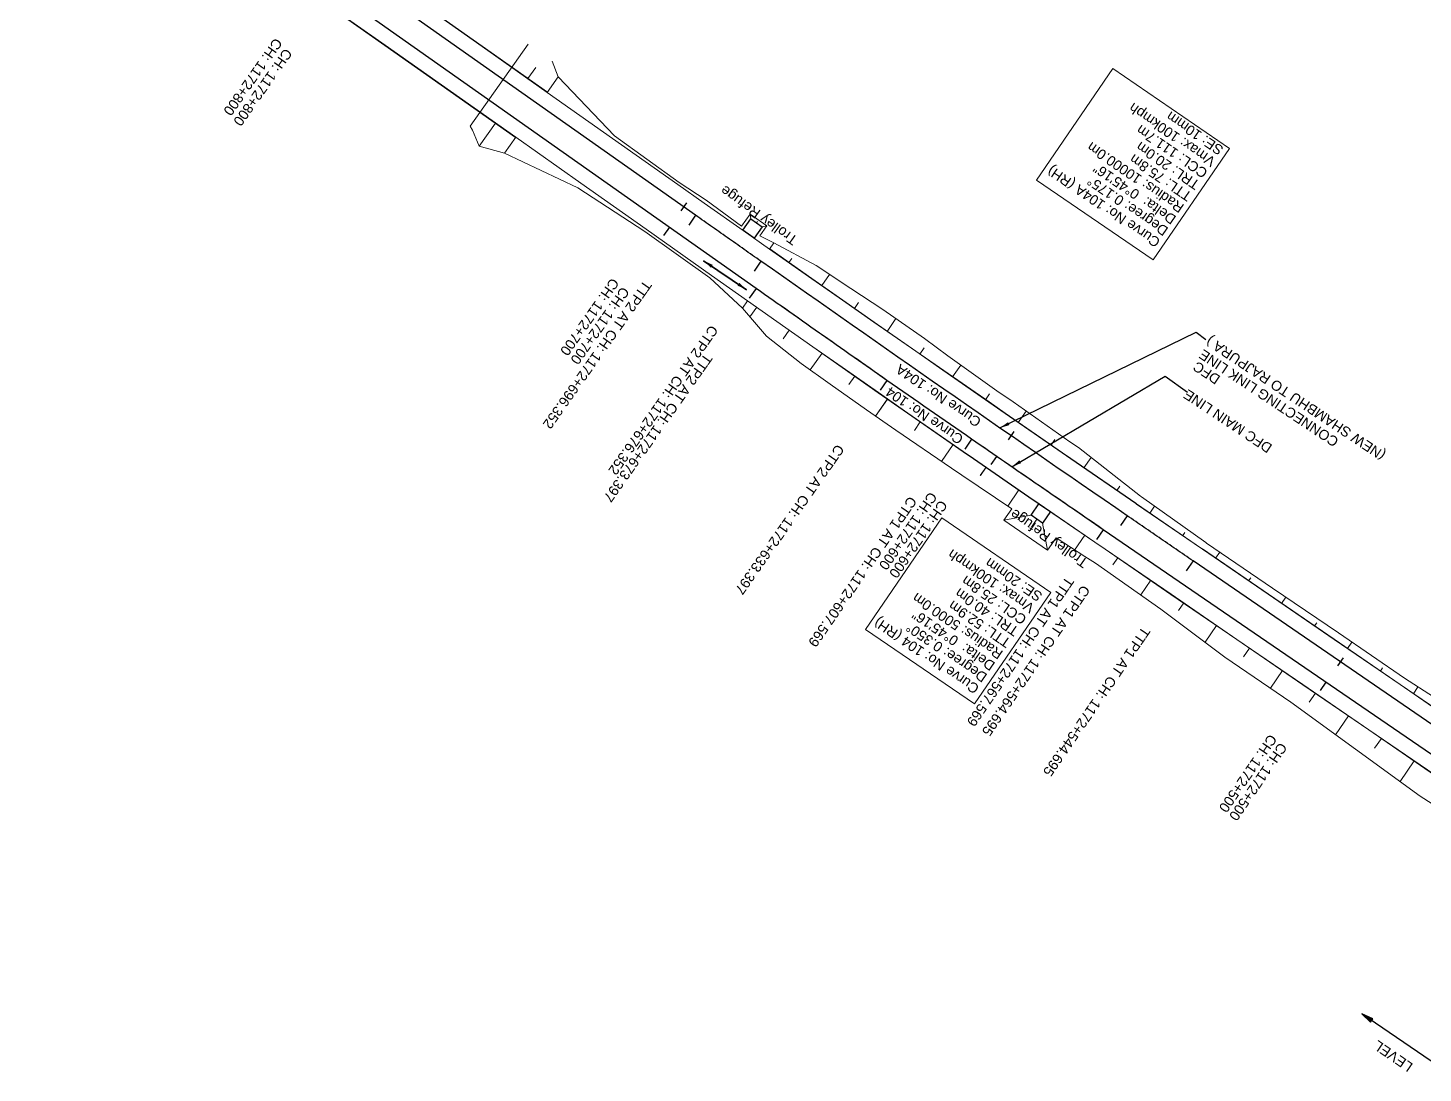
# Model space of a CAD drawing. Header units: metres. Extents: x 646784 to 658818, y 3369438 to 3378376.
# Drawn here: x 658107.3 to 658456.6, y 3369677.8 to 3369939.5 of the extents above; entities that cross this region are included whole.
import ezdxf
from ezdxf.enums import TextEntityAlignment as Align

# ---------------------------------------------------------------- set-up
doc = ezdxf.new("R2010")
doc.units = ezdxf.units.M
doc.header["$MEASUREMENT"] = 0
doc.linetypes.add('CENTER2', pattern=[1.125, 0.75, -0.125, 0.125, -0.125])
for name, color, linetype, lineweight in [('C-ALIG-DG-SPIRAL', 1, 'CENTER2', 70), ('C-ALIG-LABL-DG', 1, 'Continuous', 25), ('C-ALIG-LABL-DG-MARK', 1, 'Continuous', 25), ('Proposed Curve_Details', 10, 'Continuous', 0), ('Proposed Curve_Details Connecting line', 10, 'Continuous', 0), ('PROPOSED DFC TRACK', 1, 'Continuous', 0), ('PROPOSED DFCC TOE LINE', 239, 'Continuous', 0), ('PROPOSED DFCC TOE SLOPES', 239, 'Continuous', 0), ('PROPOSED DFCC TRACK', 1, 'Continuous', 0)]:
    doc.layers.add(name, color=color, linetype=linetype, lineweight=lineweight)
for name, color, linetype in [('LINK LINE', 190, 'Continuous'), ('PROPOSED DFCC FORMATION LINE', 187, 'Continuous'), ('PROPOSED FORMATION LINE - Connecting line', 187, 'Continuous'), ('Trolley Refuse', 10, 'Continuous')]:
    doc.layers.add(name, color=color, linetype=linetype)
doc.styles.add('Arial', font='arial.ttf')
doc.styles.get("Standard").update_dxf_attribs({"font": 'arial.ttf'})
doc.styles.add('Style-Arial', font='arial.ttf')
doc.dimstyles.new('ISO-25', dxfattribs={"dimtxt": 2.5, "dimasz": 2.5, "dimexe": 1.25, "dimexo": 0.625, "dimtad": 1, "dimtxsty": 'Standard', "dimcen": 2.5, "dimadec": 0, "dimazin": 0, "dimtfac": 1, "dimtmove": 0, "dimatfit": 3, "dimfxl": 1, "dimarcsym": 0})

# ---------------------------------------------------------------- blocks, each defined once
blk = doc.blocks.new('Direction')
h = blk.add_hatch(color=256)
h.dxf.hatch_style = 1
h.paths.add_polyline_path([(-5.537, 0), (-4.745, -0.129), (-4.745, 0.135)])
blk.add_lwpolyline([(-5.537, 0), (-4.745, -0.129), (-4.745, 0.135)], close=True)
blk.add_lwpolyline([(0, 0), (-5.537, 0)])
blk = doc.blocks.new('Tick Hor')
blk.add_lwpolyline([(-0.5, 0), (0.5, 0)])

msp = doc.modelspace()

# ---------------------------------------------------------------- linework, layer by layer
at = {"layer": 'C-ALIG-DG-SPIRAL', "color": 1, "linetype": 'Continuous', "lineweight": 30, "flags": 128}
msp.add_lwpolyline([(658513.8881, 3369719.6904), (658376.5129, 3369813.8481), (658375.4486, 3369814.5776), (658374.3843, 3369815.3071), (658373.32, 3369816.0366), (658372.2557, 3369816.7661), (658371.1915, 3369817.4957), (658370.1272, 3369818.2253), (658369.063, 3369818.955), (658367.9989, 3369819.6847), (658366.9348, 3369820.4145), (658365.8707, 3369821.1444), (658364.8068, 3369821.8744), (658363.7428, 3369822.6045), (658362.679, 3369823.3347), (658361.6152, 3369824.065), (658360.5515, 3369824.7954), (658359.488, 3369825.5259), (658358.4245, 3369826.2566), (658357.3611, 3369826.9875), (658356.2978, 3369827.7185), (658355.2346, 3369828.4497), (658354.1716, 3369829.181), (658353.1087, 3369829.9126), (658352.0459, 3369830.6443), (658350.9833, 3369831.3762), (658349.9208, 3369832.1084), (658348.8584, 3369832.8407), (658347.7962, 3369833.5733), (658346.7342, 3369834.3062), (658345.6724, 3369835.0393), (658344.6107, 3369835.7726), (658343.5492, 3369836.5062, -0.00129143), (658322.3412, 3369851.2484), (658321.2837, 3369851.9878), (658320.2264, 3369852.7274), (658319.1693, 3369853.4672), (658318.1123, 3369854.2074), (658317.0555, 3369854.9477), (658315.9989, 3369855.6883), (658314.9424, 3369856.4291), (658313.8861, 3369857.1701), (658312.8299, 3369857.9113), (658311.7738, 3369858.6527), (658310.7179, 3369859.3943), (658309.6621, 3369860.1361), (658308.6064, 3369860.878), (658307.5509, 3369861.6201), (658306.4954, 3369862.3624), (658305.44, 3369863.1047), (658304.3848, 3369863.8473), (658303.3296, 3369864.5899), (658302.2745, 3369865.3326), (658301.2194, 3369866.0755), (658300.1645, 3369866.8185), (658299.1096, 3369867.5615), (658298.0547, 3369868.3046), (658296.9999, 3369869.0478), (658295.9452, 3369869.7911), (658294.8904, 3369870.5344), (658293.8358, 3369871.2777), (658292.7811, 3369872.0211), (658291.7265, 3369872.7645), (658290.6718, 3369873.5079), (658289.6172, 3369874.2514), (657836.5764, 3370193.6147)], format="xyb", dxfattribs=at)
at = {"layer": 'C-ALIG-LABL-DG', "color": 1, "linetype": 'Continuous', "lineweight": 25}
for p, q in [((658267.8739, 3369889.5789), (658266.4335, 3369887.5356)), ((658349.7782, 3369832.2067), (658348.3594, 3369830.1483)), ((658432.2469, 3369775.6478), (658430.8335, 3369773.5856))]:
    msp.add_line(p, q, dxfattribs=at)
at = {"layer": 'C-ALIG-LABL-DG-MARK', "color": 1, "linetype": 'Continuous', "lineweight": 25}
for p, q in [((658289.6172, 3369874.2514), (658287.8887, 3369871.7994)), ((658322.3412, 3369851.2484), (658320.6225, 3369848.7895)), ((658343.5492, 3369836.5062), (658341.8433, 3369834.0385)), ((658376.5129, 3369813.8481), (658374.8169, 3369811.3735))]:
    msp.add_line(p, q, dxfattribs=at)
at = {"layer": 'LINK LINE', "linetype": 'Continuous', "lineweight": 30}
for p, q in [((658274.4557, 3369892.586), (658272.7272, 3369890.134)), ((658290.8062, 3369881.0682), (658289.0802, 3369878.6145)), ((658382.4884, 3369817.3377), (658380.7898, 3369814.8648)), ((658398.9816, 3369806.0251), (658397.2855, 3369803.5506))]:
    msp.add_line(p, q, dxfattribs=at)
at = {"layer": 'LINK LINE', "linetype": 'Continuous', "lineweight": 30, "flags": 128}
msp.add_lwpolyline([(658517.4554, 3369724.8226), (658398.9816, 3369806.0251), (658398.4494, 3369806.3898), (658397.9172, 3369806.7546), (658397.3851, 3369807.1193), (658396.8529, 3369807.4841), (658396.3208, 3369807.8489), (658395.7886, 3369808.2136), (658395.2565, 3369808.5784), (658394.7244, 3369808.9432), (658394.1922, 3369809.3079), (658393.6601, 3369809.6727), (658393.128, 3369810.0375), (658392.5959, 3369810.4024), (658392.0638, 3369810.7672), (658391.5317, 3369811.132), (658390.9996, 3369811.4969), (658390.4675, 3369811.8618), (658389.9355, 3369812.2267), (658389.4034, 3369812.5916), (658388.8714, 3369812.9565), (658388.3394, 3369813.3215), (658387.8074, 3369813.6865), (658387.2754, 3369814.0515), (658386.7434, 3369814.4165), (658386.2115, 3369814.7815), (658385.6795, 3369815.1466), (658385.1476, 3369815.5117), (658384.6157, 3369815.8769), (658384.0839, 3369816.242), (658383.552, 3369816.6072), (658383.0202, 3369816.9724), (658382.4884, 3369817.3377, -0.00279144), (658290.8062, 3369881.0682), (658290.2786, 3369881.4394), (658289.7509, 3369881.8106), (658289.2233, 3369882.1819), (658288.6957, 3369882.5532), (658288.1681, 3369882.9245), (658287.6405, 3369883.2959), (658287.113, 3369883.6673), (658286.5855, 3369884.0387), (658286.0579, 3369884.4102), (658285.5305, 3369884.7816), (658285.003, 3369885.1531), (658284.4755, 3369885.5246), (658283.9481, 3369885.8961), (658283.4206, 3369886.2677), (658282.8932, 3369886.6393), (658282.3658, 3369887.0109), (658281.8384, 3369887.3825), (658281.3111, 3369887.7541), (658280.7837, 3369888.1257), (658280.2563, 3369888.4974), (658279.729, 3369888.869), (658279.2016, 3369889.2407), (658278.6743, 3369889.6124), (658278.1469, 3369889.9841), (658277.6196, 3369890.3558), (658277.0923, 3369890.7275), (658276.565, 3369891.0992), (658276.0377, 3369891.4709), (658275.5103, 3369891.8426), (658274.983, 3369892.2143), (658274.4557, 3369892.586), (658082.6553, 3370027.7924)], format="xyb", dxfattribs=at)
at = {"layer": 'LINK LINE', "color": 190, "lineweight": 0, "flags": 128}
msp.add_lwpolyline([(658238.5693, 3369931.1831), (658240.0563, 3369927.235), (658254.1135, 3369912.4638), (658270.3418, 3369900.7726), (658277.1058, 3369896.3455), (658285.9055, 3369889.8309), (658288.0618, 3369892.8941), (658292.2982, 3369889.9119), (658290.5317, 3369887.4025), (658294.066, 3369885.7023), (658304.5999, 3369879.9726), (658313.2741, 3369874.223), (658321.3076, 3369868.9903), (658331.7677, 3369861.7308), (658337.5979, 3369857.412), (658349.8594, 3369848.6615), (658353.9023, 3369845.8526), (658368.1393, 3369835.8618), (658370.2763, 3369834.3926), (658385.8368, 3369822.2127), (658386.0516, 3369822.06), (658402.153, 3369810.6524), (658402.3686, 3369810.5005), (658418.8919, 3369799.2319), (658435.4237, 3369787.9757), (658451.8926, 3369776.6276), (658466.4242, 3369767.3036)], dxfattribs=at)
at = {"layer": 'LINK LINE', "color": 190, "linetype": 'Continuous', "lineweight": 0, "flags": 128}
for points in [[(658232.4281, 3369926.8007), (658234.4258, 3369929.6346)], [(658237.3195, 3369923.3526), (658240.0563, 3369927.235)], [(658288.2653, 3369891.7231), (658288.0618, 3369892.8941)], [(658289.6962, 3369890.7158), (658289.9352, 3369891.0507)], [(658291.1272, 3369889.7084), (658292.2982, 3369889.9119)], [(658292.9641, 3369884.1351), (658294.066, 3369885.7023)], [(658297.8191, 3369880.7242), (658298.5654, 3369881.7866)], [(658306.0013, 3369874.9813), (658307.9458, 3369877.7548)], [(658314.1891, 3369869.2471), (658315.2415, 3369870.7515)], [(658322.3834, 3369863.5215), (658324.6041, 3369866.7025)], [(658330.582, 3369857.8027), (658331.6862, 3369859.388)], [(658338.7882, 3369852.0946), (658340.8641, 3369855.0811)], [(658346.9983, 3369846.392), (658347.9984, 3369847.834)], [(658355.2158, 3369840.7006), (658357.1863, 3369843.548)], [(658363.4381, 3369835.0152), (658364.4024, 3369836.4114)], [(658371.6664, 3369829.3393), (658373.4414, 3369831.9152)], [(658379.901, 3369823.6712), (658380.6136, 3369824.7072)], [(658388.1396, 3369818.0087), (658389.3276, 3369819.739)], [(658396.3845, 3369812.3537), (658396.935, 3369813.1564)], [(658404.6314, 3369806.6989), (658405.6864, 3369808.2378)], [(658412.8796, 3369801.0456), (658413.4136, 3369801.8247)], [(658421.1281, 3369795.392), (658422.211, 3369796.972)], [(658429.3766, 3369789.7385), (658429.9268, 3369790.5412)], [(658437.6251, 3369784.085), (658438.7302, 3369785.6973)], [(658445.8736, 3369778.4314), (658446.4191, 3369779.2273)], [(658454.122, 3369772.7779), (658455.2737, 3369774.4581)]]:
    msp.add_lwpolyline(points, dxfattribs=at)
at = {"layer": 'LINK LINE', "linetype": 'Continuous', "lineweight": 30, "flags": 128}
msp.add_lwpolyline([(658288.2653, 3369891.7231), (658291.1273, 3369889.7084), (658289.1125, 3369886.8464), (658286.2506, 3369888.8612)], close=True, dxfattribs=at)
at = {"layer": 'Proposed Curve_Details'}
msp.add_lwpolyline([(658363.3362, 3369798.141), (658344.2352, 3369770.2153), (658316.9483, 3369788.8794), (658336.0494, 3369816.8051)], close=True, dxfattribs=at)
at = {"layer": 'Proposed Curve_Details Connecting line', "color": 190}
msp.add_lwpolyline([(658408.1279, 3369909.3267), (658389.0268, 3369881.401), (658359.8172, 3369901.3803), (658378.9183, 3369929.306)], close=True, dxfattribs=at)
at = {"layer": 'PROPOSED DFCC FORMATION LINE', "lineweight": 0, "flags": 128}
for points in [[(658229.3691, 3369912.073), (658213.0225, 3369923.5963), (658196.6758, 3369935.1196), (658180.3291, 3369946.6429), (658163.9825, 3369958.1662), (658147.6358, 3369969.6895), (658131.2891, 3369981.2128), (658114.9425, 3369992.7361), (658098.5958, 3370004.2594)], [(658459.4654, 3369752.4458), (658442.9684, 3369763.7529), (658426.4715, 3369775.06), (658409.9745, 3369786.367), (658393.4775, 3369797.6741), (658376.9806, 3369808.9812), (658374.3926, 3369810.7551), (658360.4837, 3369820.2931), (658357.8963, 3369822.0698), (658343.9998, 3369831.6371), (658341.4165, 3369833.4217), (658327.5516, 3369843.0411), (658320.1932, 3369848.1746), (658311.1494, 3369854.5094), (658303.8105, 3369859.6662), (658294.7856, 3369866.0207), (658287.4569, 3369871.1862), (658278.4379, 3369877.5439), (658262.0913, 3369889.0672), (658245.7446, 3369900.5905), (658229.3979, 3369912.1138), (658213.0513, 3369923.6371), (658196.7046, 3369935.1604), (658180.3579, 3369946.6837)], [(658467.3069, 3369763.7409), (658450.8099, 3369775.048), (658434.313, 3369786.3551), (658417.816, 3369797.6622), (658401.319, 3369808.9693), (658401.1016, 3369809.1183), (658384.8287, 3369820.2796), (658384.6115, 3369820.4288), (658368.3603, 3369831.615), (658366.2251, 3369833.0882), (658351.9146, 3369842.9833), (658347.8671, 3369845.7886), (658335.4916, 3369854.3844), (658329.5374, 3369858.53), (658319.0915, 3369865.8184), (658311.2363, 3369871.3122), (658302.7143, 3369877.2852), (658292.9638, 3369884.1353), (658286.3593, 3369888.7846), (658276.6163, 3369895.651), (658270.0129, 3369900.306), (658253.6662, 3369911.8293), (658237.3195, 3369923.3526), (658220.9729, 3369934.8759), (658204.6262, 3369946.3992)], [(658467.3351, 3369763.7821), (658450.8382, 3369775.0892), (658434.3412, 3369786.3963), (658417.8443, 3369797.7034), (658401.3473, 3369809.0105), (658401.1298, 3369809.1596), (658384.857, 3369820.3208), (658384.6398, 3369820.47), (658368.3887, 3369831.6561), (658366.2535, 3369833.1293), (658351.943, 3369843.0244), (658347.8956, 3369845.8297), (658335.5202, 3369854.4255), (658329.566, 3369858.571), (658319.1201, 3369865.8594), (658311.265, 3369871.3532), (658302.743, 3369877.3261), (658292.9925, 3369884.1762)], [(658459.4371, 3369752.4045), (658442.9401, 3369763.7116), (658426.4432, 3369775.0187), (658409.9462, 3369786.3258), (658393.4493, 3369797.6329), (658376.9523, 3369808.94), (658374.3643, 3369810.7138), (658360.4554, 3369820.2519), (658357.868, 3369822.0286), (658343.9714, 3369831.5959), (658341.3881, 3369833.3806), (658327.523, 3369843.0001), (658320.1645, 3369848.1336), (658311.1206, 3369854.4684), (658303.7817, 3369859.6253), (658294.7568, 3369865.9798), (658287.4281, 3369871.1453)]]:
    msp.add_lwpolyline(points, dxfattribs=at)
at = {"layer": 'PROPOSED DFCC TOE LINE', "lineweight": 0, "flags": 128}
for points in [[(658353.5824, 3369819.0669), (658341.1249, 3369827.473), (658338.5145, 3369829.2238), (658324.5639, 3369838.7502), (658317.2062, 3369843.9012), (658308.1639, 3369850.2553), (658300.871, 3369855.4874), (658292.2014, 3369862.3533), (658286.1567, 3369869.3417), (658277.9906, 3369876.9094), (658261.6931, 3369888.5024), (658244.9694, 3369899.4908), (658226.5985, 3369908.1427), (658220.2697, 3369909.8864), (658218.5643, 3369913.8874)], [(658364.6702, 3369811.7747), (658362.5625, 3369808.7012), (658351.6201, 3369816.2054), (658353.5824, 3369819.0669)], [(658358.4104, 3369817.4711), (658351.6201, 3369816.2054)], [(658361.2969, 3369815.4916), (658362.5625, 3369808.7012)]]:
    msp.add_lwpolyline(points, dxfattribs=at)
at = {"layer": 'PROPOSED DFCC TOE LINE', "lineweight": 0}
msp.add_lwpolyline([(658510.7737, 3369711.5166), (658505.4362, 3369713.3888), (658489.0517, 3369724.86), (658472.6725, 3369736.3389), (658455.8061, 3369747.1069), (658439.6249, 3369758.8747), (658423.4292, 3369770.6213), (658406.9399, 3369781.9396), (658390.9197, 3369793.9423), (658374.5912, 3369805.4952), (658371.8918, 3369807.1063), (658364.6702, 3369811.7747)], dxfattribs=at)
at = {"layer": 'PROPOSED DFCC TOE SLOPES', "linetype": 'Continuous', "lineweight": 0, "flags": 128}
for points in [[(658224.3489, 3369915.6731), (658220.2697, 3369909.8864)], [(658229.3979, 3369912.1138), (658226.5985, 3369908.1427)], [(658287.4569, 3369871.1862), (658286.1567, 3369869.3417)], [(658289.7357, 3369869.58), (658288.0361, 3369867.1689)], [(658289.7364, 3369869.5795), (658288.0372, 3369867.1676)], [(658297.8929, 3369863.7997), (658296.3984, 3369861.6703)], [(658306.091, 3369858.0637), (658303.135, 3369853.8631)], [(658306.0949, 3369858.061), (658303.1442, 3369853.8566)], [(658314.2802, 3369852.3163), (658312.7858, 3369850.187)], [(658314.2846, 3369852.3132), (658312.7933, 3369850.1817)], [(658322.4782, 3369846.5804), (658319.4867, 3369842.3047)], [(658322.4855, 3369846.5754), (658319.504, 3369842.2926)], [(658330.6926, 3369840.8619), (658329.207, 3369838.728)], [(658330.6975, 3369840.8585), (658329.2154, 3369838.7223)], [(658338.9137, 3369835.1582), (658335.9917, 3369830.9466)], [(658338.9199, 3369835.1539), (658336.0064, 3369830.9365)], [(658347.1475, 3369829.47), (658345.7195, 3369827.403)], [(658347.1524, 3369829.4666), (658345.7278, 3369827.3974)], [(658355.3891, 3369823.7959), (658352.593, 3369819.7345)], [(658355.3925, 3369823.7936), (658352.6008, 3369819.7292)], [(658359.852, 3369816.4824), (658358.4992, 3369814.5129)], [(658359.8544, 3369816.4808), (658358.5031, 3369814.5103)], [(658371.8848, 3369812.4748), (658369.3363, 3369808.7583)], [(658371.8853, 3369812.4744), (658369.3374, 3369808.7576)], [(658380.1334, 3369806.8203), (658378.9225, 3369805.0539)], [(658380.1336, 3369806.8201), (658378.9228, 3369805.0536)], [(658388.3821, 3369801.1666), (658385.8763, 3369797.5107)], [(658396.6306, 3369795.513), (658395.3061, 3369793.5807)], [(658404.8791, 3369789.8595), (658401.9917, 3369785.6469)], [(658413.1275, 3369784.2059), (658411.6095, 3369781.9912)], [(658421.376, 3369778.5524), (658418.3361, 3369774.1172)], [(658429.6245, 3369772.8988), (658428.0746, 3369770.6375)], [(658437.873, 3369767.2453), (658434.6225, 3369762.5029)], [(658446.1215, 3369761.5918), (658444.4195, 3369759.1086)], [(658454.3699, 3369755.9382), (658450.8082, 3369750.7416)]]:
    msp.add_lwpolyline(points, dxfattribs=at)
at = {"layer": 'PROPOSED DFCC TRACK', "color": 12, "flags": 128}
msp.add_lwpolyline([(658513.8884, 3369719.6902), (658376.5127, 3369813.8482), (658372.3885, 3369816.6751), (658368.2647, 3369819.5025), (658364.1415, 3369822.3309), (658360.0195, 3369825.1608), (658355.8989, 3369827.9928), (658351.78, 3369830.8274), (658347.6633, 3369833.6651), (658343.549, 3369836.5064, -0.00129139), (658322.3415, 3369851.2482), (658318.2447, 3369854.1146), (658314.1504, 3369856.9846), (658310.0583, 3369859.8577), (658305.968, 3369862.7333), (658301.8791, 3369865.611), (658297.7913, 3369868.4902), (658293.7043, 3369871.3704), (658289.6175, 3369874.2512), (657836.5764, 3370193.6147)], format="xyb", dxfattribs=at)
at = {"layer": 'PROPOSED DFCC TRACK', "linetype": 'Continuous', "elevation": 270.926, "flags": 128}
msp.add_lwpolyline([(658232.509, 3369935.44), (658218.0011, 3369914.8679), (658218.5643, 3369913.8874)], dxfattribs=at)
at = {"layer": 'PROPOSED FORMATION LINE - Connecting line', "lineweight": 0, "flags": 128}
msp.add_lwpolyline([(658237.3483, 3369923.3935), (658221.0017, 3369934.9168), (658204.655, 3369946.4401), (658188.3083, 3369957.9634), (658171.9617, 3369969.4867), (658155.615, 3369981.01), (658139.2683, 3369992.5333), (658122.9217, 3370004.0566), (658106.575, 3370015.5799)], dxfattribs=at)
at = {"layer": 'Trolley Refuse'}
msp.add_lwpolyline([(658360.3899, 3369820.3575), (658363.2764, 3369818.3781), (658361.2969, 3369815.4916), (658358.4104, 3369817.4711)], close=True, dxfattribs=at)

# ---------------------------------------------------------------- block references
at = {"layer": 'C-ALIG-LABL-DG', "color": 1, "linetype": 'Continuous', "lineweight": 25, "xscale": 3.789791541545083, "yscale": 3.789791541545083, "zscale": 3.789791541545083, "rotation": 325.5730725150333}
msp.add_blockref('Direction', (658458.5455, 3369680.7585), dxfattribs=at)
at = {"layer": 'LINK LINE', "linetype": 'Continuous', "lineweight": 30}
for p, xscale, yscale, zscale, rotation in [((658271.4741, 3369894.6879), 2.5, 2.5, 2.5, 234.818733108961), ((658353.4223, 3369837.3781), 2.5, 2.5, 2.5, 235.3134936211872), ((658435.848, 3369780.7567), 2.499999999999999, 2.499999999999999, 2.499999999999999, 235.57307307456)]:
    msp.add_blockref('Tick Hor', p, dxfattribs=dict(at, xscale=xscale, yscale=yscale, zscale=zscale, rotation=rotation))

# ---------------------------------------------------------------- texts
at = {"layer": 'LINK LINE', "linetype": 'Continuous', "lineweight": 30, "style": 'Style-Arial'}
msp.add_text('Trolley Refuge', height=2.5, rotation=144.282927, dxfattribs=at).set_placement((658300.2222, 3369886.9424))
for s, p in [('(NEW SHAMBHU TO RAJPURA )', (658403.2881, 3369862.4275)), ('CONNECTING LINK LINE', (658401.5719, 3369859.1455)), (' DFC', (658400.0555, 3369856.1348))]:
    msp.add_text(s, height=2.5, rotation=146.40432, dxfattribs=at).set_placement(p, align=Align.RIGHT)
at = {"layer": 'LINK LINE', "linetype": 'Continuous', "lineweight": 0, "style": 'Style-Arial'}
msp.add_text('Curve No: 104A', height=2.5, rotation=145.628033, dxfattribs=at).set_placement((658346.1849, 3369841.4283))
at = {"layer": 'Proposed Curve_Details', "lineweight": 0, "insert": (658361.5147, 3369797.7594), "char_height": 2.5, "attachment_point": 7, "rotation": 145.628033, "line_spacing_factor": 0.84, "style": 'Style-Arial'}
msp.add_mtext('Curve No: 104 (RH)\\PDegree: 0.350%%D\\PDelta:  0%%D45\'16"\\PRadius: 5000.0m\\PTTL: 52.9m\\PTRL: 40.0m\\PCCL: 25.8m\\PVmax: 100kmph\\PSE: 20mm', dxfattribs=at)
at = {"layer": 'Proposed Curve_Details Connecting line', "color": 190, "insert": (658406.8471, 3369909.5645), "char_height": 2.5, "attachment_point": 7, "rotation": 145.628033, "line_spacing_factor": 0.84, "style": 'Style-Arial'}
msp.add_mtext('Curve No: 104A (RH)\\PDegree: 0.175%%D\\PDelta:  0%%D45\'16"\\PRadius: 10000.0m\\PTTL: 75.8m\\PTRL: 20.0m\\PCCL: 111.7m\\PVmax: 100kmph\\PSE: 10mm', dxfattribs=at)
at = {"layer": 'PROPOSED DFC TRACK', "color": 10, "linetype": 'Continuous', "lineweight": -3, "ltscale": 5, "style": 'Style-Arial'}
msp.add_text(' DFC MAIN LINE', height=2.5, rotation=146.40432, dxfattribs=at).set_placement((658397.693, 3369849.132), align=Align.RIGHT)
at = {"layer": 'Trolley Refuse', "style": 'Style-Arial'}
for s, rotation, p in [('Curve No: 104', 145.628033, (658341.7313, 3369837.0952)), ('Trolley Refuge', 145, (658372.919, 3369806.1403))]:
    msp.add_text(s, height=2.5, rotation=rotation, dxfattribs=at).set_placement(p)

# ---------------------------------------------------------------- leaders
at = {"layer": 'LINK LINE', "linetype": 'Continuous', "lineweight": 30}
msp.add_leader([(658350.6064, 3369839.3276), (658399.7709, 3369863.2766), (658402.1596, 3369861.4685)], dimstyle='ISO-25', override={"dimtxt": 3, "dimasz": 2.5, "dimgap": 0.625, "dimtad": 0, "dimdec": 3, "dimzin": 2, "dimtdec": 3}, dxfattribs=at)
at = {"layer": 'PROPOSED DFC TRACK', "linetype": 'Continuous', "lineweight": 0}
for points in [[(658276.4294, 3369881.2182), (658287.2227, 3369873.926)], [(658287.2227, 3369873.926), (658276.4294, 3369881.2182)]]:
    msp.add_leader(points, dimstyle='ISO-25', override={"dimtxt": 3, "dimasz": 2.5, "dimtad": 0, "dimdec": 3, "dimzin": 2, "dimtdec": 3}, dxfattribs=at)
at = {"layer": 'PROPOSED DFC TRACK', "color": 10, "linetype": 'Continuous', "lineweight": -3, "ltscale": 5}
msp.add_leader([(658353.5722, 3369829.594), (658391.994, 3369852.3329), (658397.5942, 3369848.3228)], dimstyle='ISO-25', override={"dimtxt": 3, "dimasz": 2.5, "dimgap": 0.625, "dimtad": 0, "dimdec": 3, "dimzin": 2, "dimtdec": 3}, dxfattribs=at)

# ---------------------------------------------------------------- next in the draw order: texts
at = {"layer": 'C-ALIG-LABL-DG', "color": 1, "linetype": 'Continuous', "lineweight": 25, "char_height": 2.5, "style": 'Arial', "bg_fill": 3, "box_fill_scale": 1.04, "bg_fill_color": 256, "bg_fill_true_color": 13158600, "bg_fill_transparency": 0}
for s, insert, width, attachment_point, rotation in [('TTP1 AT CH: 1172+567.569', (658343.1941, 3369765.0131), 44.566422, 6, 235.573073), ('LEVEL', (658454.2359, 3369679.954), 10.597766, 7, 145.573073)]:
    msp.add_mtext(s, dxfattribs=dict(at, insert=insert, width=width, attachment_point=attachment_point, rotation=rotation))
at = {"layer": 'LINK LINE', "linetype": 'Continuous', "lineweight": 0, "char_height": 2.5, "width": 22.502814, "attachment_point": 4, "style": 'Arial', "bg_fill": 3, "box_fill_scale": 1.04, "bg_fill_color": 256, "bg_fill_true_color": 13158600, "bg_fill_transparency": 0}
for s, insert, rotation in [('CH: 1172+800', (658170.1247, 3369936.4856), 234.818733), ('CH: 1172+700', (658254.4229, 3369876.3746), 234.818733), ('CH: 1172+600', (658334.0465, 3369822.8196), 235.422415), ('CH: 1172+500', (658419.1073, 3369762.1318), 235.573073)]:
    msp.add_mtext(s, dxfattribs=dict(at, insert=insert, rotation=rotation))

# ---------------------------------------------------------------- next in the draw order: texts
at = {"layer": 'C-ALIG-LABL-DG', "color": 1, "linetype": 'Continuous', "lineweight": 25, "char_height": 2.5, "style": 'Arial', "bg_fill": 3, "box_fill_scale": 1.04, "bg_fill_color": 256, "bg_fill_true_color": 13158600, "bg_fill_transparency": 0}
for s, insert, width, attachment_point, rotation in [('CH: 1172+800', (658172.6081, 3369933.8851), 22.502814, 4, 234.818733), ('TTP2 AT CH: 1172+673.397', (658252.2241, 3369821.2064), 44.561255, 6, 234.818733), ('CTP1 AT CH: 1172+607.569', (658303.5118, 3369784.9081), 44.866115, 6, 235.343889), ('CH: 1172+500', (658421.6576, 3369760.053), 22.502814, 4, 235.573073)]:
    msp.add_mtext(s, dxfattribs=dict(at, insert=insert, width=width, attachment_point=attachment_point, rotation=rotation))
at = {"layer": 'LINK LINE', "linetype": 'Continuous', "lineweight": 0, "insert": (658362.29, 3369752.4925), "char_height": 2.5, "width": 44.580201, "attachment_point": 6, "rotation": 235.573073, "style": 'Arial', "bg_fill": 3, "box_fill_scale": 1.04, "bg_fill_color": 256, "bg_fill_true_color": 13158600, "bg_fill_transparency": 0}
msp.add_mtext('TTP1 AT CH: 1172+544.695', dxfattribs=at)

# ---------------------------------------------------------------- next in the draw order: texts
at = {"layer": 'C-ALIG-LABL-DG', "color": 1, "linetype": 'Continuous', "lineweight": 25, "char_height": 2.5, "style": 'Arial', "bg_fill": 3, "box_fill_scale": 1.04, "bg_fill_color": 256, "bg_fill_true_color": 13158600, "bg_fill_transparency": 0}
for s, insert, width, attachment_point, rotation in [('CTP2 AT CH: 1172+633.397', (658285.1606, 3369798.0543), 44.860948, 6, 235.047916), ('CH: 1172+600', (658336.6326, 3369820.7604), 22.502814, 4, 235.313494)]:
    msp.add_mtext(s, dxfattribs=dict(at, insert=insert, width=width, attachment_point=attachment_point, rotation=rotation))
at = {"layer": 'LINK LINE', "linetype": 'Continuous', "lineweight": 0, "char_height": 2.5, "attachment_point": 6, "style": 'Arial', "bg_fill": 3, "box_fill_scale": 1.04, "bg_fill_color": 256, "bg_fill_true_color": 13158600, "bg_fill_transparency": 0}
for s, insert, width, rotation in [('CTP2 AT CH: 1172+676.352', (658253.4662, 3369827.9859), 44.835113, 234.876029), ('CTP1 AT CH: 1172+564.695', (658346.9859, 3369762.6009), 44.879894, 235.515777)]:
    msp.add_mtext(s, dxfattribs=dict(at, insert=insert, width=width, rotation=rotation))

# ---------------------------------------------------------------- next in the draw order: texts
at = {"layer": 'LINK LINE', "linetype": 'Continuous', "lineweight": 0, "insert": (658237.0626, 3369839.5411), "char_height": 2.5, "width": 44.835113, "attachment_point": 6, "rotation": 234.876029, "style": 'Arial', "bg_fill": 3, "box_fill_scale": 1.04, "bg_fill_color": 256, "bg_fill_true_color": 13158600, "bg_fill_transparency": 0}
msp.add_mtext('TTP2 AT CH: 1172+696.352', dxfattribs=at)

# ---------------------------------------------------------------- next in the draw order: texts
at = {"layer": 'C-ALIG-LABL-DG', "color": 1, "linetype": 'Continuous', "lineweight": 25, "insert": (658257.0123, 3369874.1728), "char_height": 2.5, "width": 22.502814, "attachment_point": 4, "rotation": 234.818733, "style": 'Arial', "bg_fill": 3, "box_fill_scale": 1.04, "bg_fill_color": 256, "bg_fill_true_color": 13158600, "bg_fill_transparency": 0}
msp.add_mtext('CH: 1172+700', dxfattribs=at)

doc.saveas('drawing.dxf')
